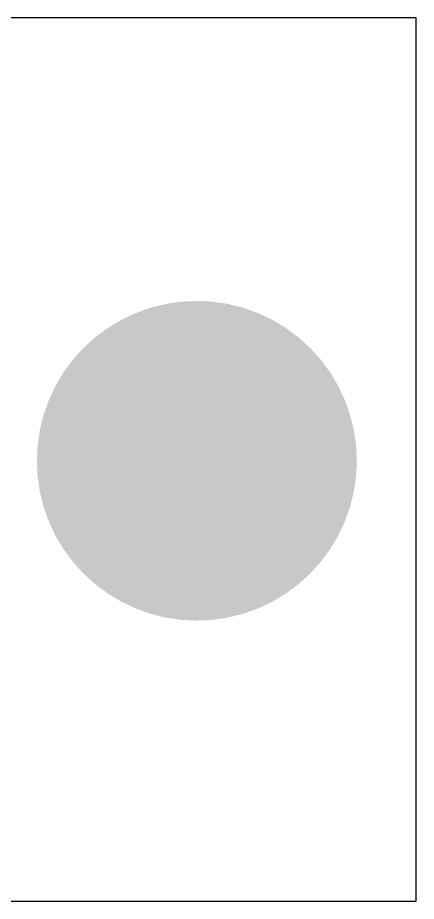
# Model space of a CAD drawing. Extents: x -2 to 28.6, y 7.5 to 27.2.
# Drawn here: x 20.52 to 28.55, y 7.62 to 25.45 of the extents above; entities that cross this region are included whole.
import ezdxf

# ---------------------------------------------------------------- set-up
doc = ezdxf.new("R2010")
doc.units = 0
doc.layers.add('18', color=82, linetype='CONTINUOUS')
doc.layers.add('20', color=7, linetype='CONTINUOUS')

# ---------------------------------------------------------------- blocks, each defined once
blk = doc.blocks.new('ROUNDV')
at = {"const_width": 0.5}
blk.add_lwpolyline([(0, -0.25, 1), (0, 0.25, 1), (0, -0.25)], format="xyb", dxfattribs=at)

msp = doc.modelspace()

# ---------------------------------------------------------------- linework, layer by layer
at = {"layer": '20'}
for p, q in [((28.555, 25.451), (5.08, 25.451)), ((28.555, 7.62), (28.555, 25.451)), ((5.08, 7.62), (28.555, 7.62))]:
    msp.add_line(p, q, dxfattribs=at)

# ---------------------------------------------------------------- block references
at = {"layer": '18', "xscale": 6.4516, "yscale": 6.4516}
msp.add_blockref('ROUNDV', (24.13, 16.51), dxfattribs=at)
msp.add_blockref('ROUNDV', (24.13, 16.51), dxfattribs=at)

doc.saveas('drawing.dxf')
